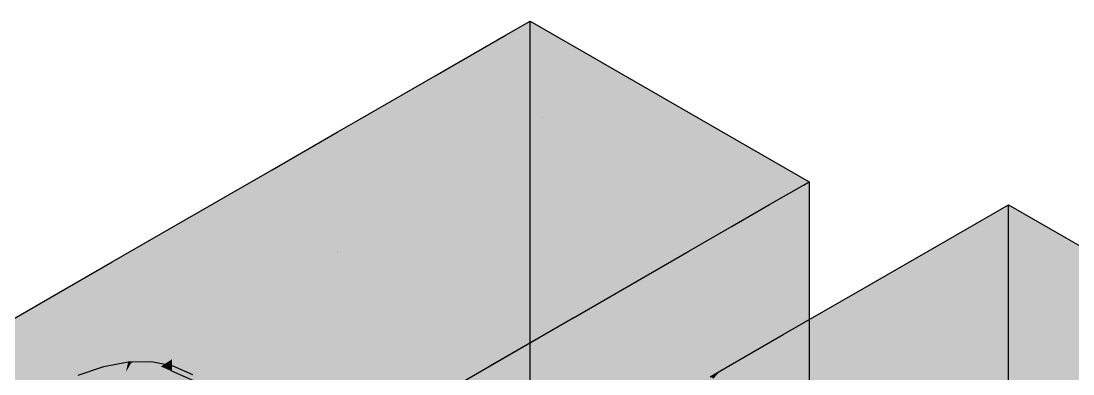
# Model space of a CAD drawing. Extents: x 0 to 297, y 0 to 210.
# Drawn here: x 206.05 to 224.72, y 168.01 to 174.28 of the extents above; entities that cross this region are included whole.
import ezdxf

# ---------------------------------------------------------------- set-up
doc = ezdxf.new("R2010")
doc.units = 0
doc.layers.add('SOMBRA', color=8, linetype='CONTINUOUS')
doc.layers.add('VISIBLE', color=7, linetype='CONTINUOUS')

msp = doc.modelspace()

# ---------------------------------------------------------------- linework, layer by layer
at = {"layer": 'SOMBRA', "color": 253}
for points in [[(214.66, 174.0336), (215.0858, 174.2794), (215.0858, 172.4186)], [(216.2283, 171.759), (215.0858, 172.4186), (215.0858, 174.2794)], [(216.2283, 171.759), (215.0858, 174.2794), (216.2283, 173.6198)], [(213.4002, 173.3063), (214.66, 174.0336), (214.66, 172.1406)], [(214.66, 174.0336), (215.0858, 172.4186), (214.66, 172.1406)], [(218.7835, 170.2838), (216.2283, 171.759), (216.2283, 173.6198)], [(218.7835, 170.2838), (216.2283, 173.6198), (218.7835, 172.1446)], [(212.0376, 172.5195), (213.4002, 173.3063), (213.4002, 171.3179)], [(213.4002, 173.3063), (214.66, 172.1406), (213.4002, 171.3179)], [(211.6613, 172.3023), (212.0376, 172.5195), (212.0376, 170.428)], [(212.0376, 172.5195), (213.4002, 171.3179), (212.0376, 170.428)], [(210.5104, 171.6378), (211.6613, 172.3023), (211.6613, 170.1823)], [(211.6613, 172.3023), (212.0376, 170.428), (211.6613, 170.1823)], [(214.66, 172.1406), (215.0858, 172.4186), (215.0858, 171.8104)], [(216.2283, 171.1508), (215.0858, 171.8104), (215.0858, 172.4186)], [(216.2283, 171.1508), (215.0858, 172.4186), (216.2283, 171.759)], [(214.66, 172.1406), (214.66, 171.004), (213.4002, 168.6179)], [(214.66, 172.1406), (213.4002, 168.6179), (213.4002, 169.9706)], [(214.66, 172.1406), (213.4002, 169.9706), (214.2156, 171.8503)], [(214.66, 172.1406), (215.0858, 171.8104), (214.66, 171.004)], [(218.7835, 170.2838), (218.7835, 172.1446), (220.0355, 171.4217)], [(213.4002, 171.3179), (214.2156, 171.8503), (213.4002, 169.9706)], [(214.66, 171.004), (215.0858, 171.8104), (215.0858, 170.2056)], [(216.2283, 169.546), (215.0858, 170.2056), (215.0858, 171.8104)], [(216.2283, 169.546), (215.0858, 171.8104), (216.2283, 171.1508)], [(218.7835, 169.6755), (216.2283, 171.1508), (216.2283, 171.759)], [(218.7835, 169.6755), (216.2283, 171.759), (218.7835, 170.2838)], [(208.7313, 170.6106), (210.5104, 171.6378), (210.5104, 169.4308)], [(210.5104, 171.6378), (211.6613, 170.1823), (210.5104, 169.4308)], [(212.0376, 167.8522), (213.4002, 171.3179), (213.4002, 169.9706)], [(212.0376, 167.8522), (213.1744, 171.1704), (213.4002, 171.3179)], [(218.7835, 170.2838), (220.0355, 171.4217), (220.0355, 169.5609)], [(212.0376, 169.4038), (213.1744, 171.1704), (212.0376, 167.8522)], [(212.0376, 169.4038), (212.3455, 170.6291), (213.1744, 171.1704)], [(218.7835, 168.0707), (216.2283, 169.546), (216.2283, 171.1508)], [(218.7835, 168.0707), (216.2283, 171.1508), (218.7835, 169.6755)], [(213.4002, 168.6179), (214.66, 171.004), (214.66, 169.5287)], [(214.66, 171.004), (215.0858, 170.2056), (214.66, 169.5287)], [(222.6878, 170.5035), (223.5711, 171.0134), (223.5711, 169.7948)], [(224.6016, 169.1999), (223.5711, 169.7948), (223.5711, 171.0134)], [(224.6016, 169.1999), (223.5711, 171.0134), (224.6016, 170.4185)], [(207.6729, 169.9996), (208.7313, 170.6106), (208.7313, 168.2689)], [(208.7313, 170.6106), (210.5104, 169.4308), (208.7313, 168.2689)], [(212.0376, 170.428), (212.3455, 170.6291), (212.0376, 169.4038)], [(211.6613, 170.1624), (212.0376, 170.428), (212.0376, 169.4038)], [(211.6613, 170.1624), (211.6648, 170.1846), (212.0376, 170.428)], [(221.0156, 169.538), (222.6878, 170.5035), (222.6878, 169.218)], [(222.6878, 170.5035), (223.5711, 169.7948), (222.6878, 169.218)], [(225.5809, 168.6344), (224.6016, 169.1999), (224.6016, 170.4185)], [(225.5809, 168.6344), (224.6016, 170.4185), (225.5809, 169.853)], [(211.6613, 170.1823), (211.6648, 170.1846), (211.6613, 170.1624)], [(214.66, 169.5287), (215.0858, 170.2056), (215.0858, 168.8492)], [(216.2283, 168.1896), (215.0858, 168.8492), (215.0858, 170.2056)], [(216.2283, 168.1896), (215.0858, 170.2056), (216.2283, 169.546)], [(218.7835, 169.6755), (218.7835, 170.2838), (220.0355, 169.5609)], [(206.5648, 169.3598), (207.6729, 169.9996), (207.6729, 167.5778)], [(207.6729, 169.9996), (208.7313, 168.2689), (207.6729, 167.5778)], [(211.6613, 170.1624), (211.6613, 167.9065), (210.7227, 164.1718)], [(211.0911, 169.81), (211.6613, 170.1624), (210.8129, 164.7476)], [(211.0911, 169.81), (211.6613, 170.1823), (211.6613, 170.1624)], [(211.6613, 170.1624), (212.0376, 169.4038), (211.6613, 167.9065)], [(210.5973, 169.4875), (211.0911, 169.81), (210.8431, 165.298)], [(213.4002, 168.6179), (212.0376, 166.829), (213.4002, 169.9706)], [(212.0376, 167.8522), (213.4002, 169.9706), (212.0376, 166.829)], [(218.7835, 168.0707), (218.7835, 169.6755), (220.0355, 168.9526)], [(218.7835, 169.6755), (220.0355, 169.5609), (220.0355, 168.9526)], [(222.6878, 169.218), (223.5711, 169.7948), (223.5711, 167.3331)], [(224.6016, 166.7381), (223.5711, 167.3331), (223.5711, 169.7948)], [(224.6016, 166.7381), (223.5711, 169.7948), (224.6016, 169.1999)], [(210.5104, 167.3946), (210.5973, 169.4875), (210.8129, 165.8134)], [(210.5104, 167.3946), (210.5104, 169.4308), (210.5973, 169.4875)], [(213.4002, 167.5256), (214.66, 169.5287), (214.66, 168.275)], [(213.4002, 168.6179), (214.66, 169.5287), (213.4002, 167.5256)], [(214.66, 169.5287), (215.0858, 168.8492), (214.66, 168.275)], [(218.7835, 166.7144), (216.2283, 168.1896), (216.2283, 169.546)], [(218.7835, 166.7144), (216.2283, 169.546), (218.7835, 168.0707)], [(219.5768, 168.7073), (221.0156, 169.538), (221.0156, 168.126)], [(221.0156, 169.538), (222.6878, 169.218), (221.0156, 168.126)], [(204.9471, 168.4259), (206.5648, 169.3598), (206.5648, 166.8541)], [(206.5648, 169.3598), (207.6729, 167.5778), (206.5648, 166.8541)], [(210.5104, 167.3946), (210.1642, 169.2046), (210.5104, 169.4308)], [(211.6613, 167.9065), (212.0376, 169.4038), (212.0376, 167.8522)], [(210.5104, 166.8845), (209.7782, 168.9526), (210.1642, 169.2046)], [(210.5104, 166.8845), (210.1642, 169.2046), (210.5104, 167.3946)], [(221.0156, 168.126), (222.6878, 169.218), (222.6878, 166.89)], [(222.6878, 169.218), (223.5711, 167.3331), (222.6878, 166.89)], [(225.5809, 166.1727), (224.6016, 166.7381), (224.6016, 169.1999)], [(225.5809, 166.1727), (224.6016, 169.1999), (225.5809, 168.6344)], [(210.5104, 166.8171), (209.4291, 168.7246), (209.7782, 168.9526)], [(210.5104, 166.8171), (209.7782, 168.9526), (210.5104, 166.8845)], [(218.7835, 168.0707), (220.0355, 168.9526), (220.0355, 167.3479)], [(209.1094, 168.5158), (209.4291, 168.7246), (210.3695, 167.0657)], [(214.66, 168.275), (215.0858, 168.8492), (215.0858, 167.6345)], [(216.2283, 166.9748), (215.0858, 167.6345), (215.0858, 168.8492)], [(216.2283, 166.9748), (215.0858, 168.8492), (216.2283, 168.1896)], [(218.4515, 168.0577), (219.5768, 168.7073), (219.5768, 167.1864)], [(219.5768, 168.7073), (221.0156, 168.126), (219.5768, 167.1864)], [(208.8129, 168.3222), (209.1094, 168.5158), (210.1125, 167.3614)], [(212.0376, 166.037), (213.4002, 168.6179), (213.4002, 167.5256)], [(213.4002, 168.6179), (212.0376, 166.037), (212.0376, 166.829)], [(204.9471, 168.4259), (206.5648, 166.8541), (204.9471, 165.7977)], [(208.7313, 168.0554), (208.8129, 168.3222), (209.8076, 167.5868)], [(208.7313, 168.0554), (208.7313, 168.2689), (208.8129, 168.3222)], [(207.5156, 168.1367), (207.5517, 166.8658), (206.6005, 163.665)], [(207.062, 167.979), (207.5156, 168.1367), (206.6005, 163.665)], [(207.5156, 168.1367), (207.5517, 168.1434), (207.5517, 166.8658)], [(207.5517, 166.8658), (208.0241, 168.2184), (208.0241, 167.334)], [(207.5517, 166.8658), (207.9535, 168.2178), (208.0241, 168.2184)], [(207.5517, 168.1434), (207.9535, 168.2178), (207.5517, 166.8658)], [(208.0241, 167.334), (208.3683, 168.2211), (208.7528, 168.1464)], [(208.0241, 168.2184), (208.3683, 168.2211), (208.0241, 167.334)], [(208.0241, 166.6291), (208.7528, 168.1464), (209.1005, 167.9951)], [(208.0241, 167.334), (208.7528, 168.1464), (208.0241, 166.6291)], [(208.7313, 167.8797), (208.2719, 167.9689), (208.5351, 168.1408)], [(208.7313, 168.0554), (208.5351, 168.1408), (208.7313, 168.2689)], [(208.7313, 167.8797), (208.5351, 168.1408), (208.7313, 168.0554)], [(213.4002, 166.5756), (214.66, 168.275), (214.66, 167.1462)], [(213.4002, 167.5256), (214.66, 168.275), (213.4002, 166.5756)], [(214.66, 168.275), (215.0858, 167.6345), (214.66, 167.1462)], [(218.7835, 165.4996), (216.2283, 166.9748), (216.2283, 168.1896)], [(218.7835, 165.4996), (216.2283, 168.1896), (218.7835, 166.7144)], [(208.7313, 167.8797), (208.7313, 168.0554), (209.4599, 167.7382)], [(218.4515, 168.0577), (218.4515, 166.4516), (218.2784, 166.3385)], [(218.4515, 168.0577), (218.2784, 166.3385), (218.2784, 167.957)], [(218.4515, 168.0577), (218.2784, 167.957), (218.2816, 167.9596)], [(218.4515, 168.0577), (219.5768, 167.1864), (218.4515, 166.4516)], [(218.7835, 166.7144), (218.7835, 168.0707), (220.0355, 167.3479)], [(219.5768, 167.1864), (221.0156, 168.126), (221.0156, 166.0511)], [(221.0156, 168.126), (222.6878, 166.89), (221.0156, 166.0511)]]:
    msp.add_solid(points, dxfattribs=at)
at = {"layer": 'SOMBRA', "color": 254}
for points in [[(215.1576, 173.7817), (215.0858, 174.2794), (214.66, 174.0336)], [(216.0016, 173.3544), (215.0858, 174.2794), (215.1576, 173.7817)], [(216.0016, 173.3544), (216.2283, 173.6198), (215.0858, 174.2794)], [(215.326, 172.5634), (214.66, 174.0336), (213.4002, 173.3063)], [(215.326, 172.5634), (215.1576, 173.7817), (214.66, 174.0336)], [(216.0016, 173.3544), (215.1576, 173.7817), (215.3324, 172.5709)], [(215.326, 172.5634), (215.3324, 172.5709), (215.1576, 173.7817)], [(216.0016, 173.3544), (218.7835, 172.1446), (216.2283, 173.6198)], [(214.6526, 171.775), (213.4002, 173.3063), (212.0376, 172.5195)], [(214.6526, 171.775), (215.326, 172.5634), (213.4002, 173.3063)], [(218.0514, 171.512), (216.0016, 173.3544), (215.3324, 172.5709)], [(216.0016, 173.3544), (218.6385, 172.0193), (218.7835, 172.1446)], [(218.0514, 171.512), (218.6385, 172.0193), (216.0016, 173.3544)], [(211.1921, 171.5042), (212.0376, 172.5195), (211.6613, 172.3023)], [(211.1921, 171.5042), (214.6526, 171.775), (212.0376, 172.5195)], [(214.6526, 171.775), (215.3339, 172.5603), (215.326, 172.5634)], [(214.6526, 171.775), (215.4813, 171.539), (215.3339, 172.5603)], [(215.326, 172.5634), (215.3339, 172.5603), (215.3324, 172.5709)], [(218.0514, 171.512), (215.3324, 172.5709), (215.3339, 172.5603)], [(217.438, 170.982), (215.3339, 172.5603), (215.4813, 171.539)], [(217.438, 170.982), (218.0514, 171.512), (215.3339, 172.5603)], [(211.1921, 171.5042), (211.6613, 172.3023), (210.5104, 171.6378)], [(218.6385, 172.0193), (220.0355, 171.4217), (218.7835, 172.1446)], [(218.0514, 171.512), (219.9342, 171.3632), (218.6385, 172.0193)], [(218.6385, 172.0193), (219.9342, 171.3632), (220.0355, 171.4217)], [(211.1921, 171.5042), (213.9582, 170.9621), (214.6526, 171.775)], [(213.9582, 170.9621), (215.4813, 171.539), (214.6526, 171.775)], [(210.5443, 170.4024), (210.5104, 171.6378), (208.7313, 170.6106)], [(210.5443, 170.4024), (211.1921, 171.5042), (210.5104, 171.6378)], [(210.5443, 170.4024), (213.9582, 170.9621), (211.1921, 171.5042)], [(213.9582, 170.9621), (215.6114, 170.6381), (215.4813, 171.539)], [(216.7759, 170.4099), (217.438, 170.982), (215.4813, 171.539)], [(216.7759, 170.4099), (215.4813, 171.539), (215.6114, 170.6381)], [(217.438, 170.982), (219.3345, 171.017), (218.0514, 171.512)], [(218.0514, 171.512), (219.3345, 171.017), (219.9342, 171.3632)], [(210.5443, 170.4024), (213.2179, 170.0954), (213.9582, 170.9621)], [(213.2179, 170.0954), (215.6114, 170.6381), (213.9582, 170.9621)], [(216.7759, 170.4099), (218.6675, 170.6319), (217.438, 170.982)], [(217.438, 170.982), (218.6675, 170.6319), (219.3345, 171.017)], [(222.8096, 169.4307), (223.5711, 171.0134), (222.6878, 170.5035)], [(224.4239, 168.8533), (223.5711, 171.0134), (222.8096, 169.4307)], [(224.4239, 168.8533), (224.6016, 170.4185), (223.5711, 171.0134)], [(207.4411, 169.3266), (210.5443, 170.4024), (208.7313, 170.6106)], [(207.4411, 169.3266), (208.7313, 170.6106), (207.6729, 169.9996)], [(213.2179, 170.0954), (215.7314, 169.8067), (215.6114, 170.6381)], [(216.0372, 169.7716), (216.7759, 170.4099), (215.6114, 170.6381)], [(216.0372, 169.7716), (215.6114, 170.6381), (215.7314, 169.8067)], [(216.7759, 170.4099), (217.9011, 170.1894), (218.6675, 170.6319)], [(207.4411, 169.3266), (209.858, 169.2352), (210.5443, 170.4024)], [(209.858, 169.2352), (213.2179, 170.0954), (210.5443, 170.4024)], [(216.0372, 169.7716), (217.9011, 170.1894), (216.7759, 170.4099)], [(221.7857, 167.3027), (222.6878, 170.5035), (221.0156, 169.538)], [(221.7857, 167.3027), (222.8096, 169.4307), (222.6878, 170.5035)], [(225.5809, 169.853), (224.6016, 170.4185), (224.4239, 168.8533)], [(216.0372, 169.7716), (216.9883, 169.6624), (217.9011, 170.1894)], [(207.4411, 169.3266), (207.6729, 169.9996), (206.5648, 169.3598)], [(209.858, 169.2352), (212.401, 169.139), (213.2179, 170.0954)], [(212.401, 169.139), (215.7314, 169.8067), (213.2179, 170.0954)], [(224.5661, 164.8314), (225.5809, 169.853), (224.4239, 168.8533)], [(224.5661, 164.8314), (226.1775, 169.5086), (225.5809, 169.853)], [(212.401, 169.139), (215.7698, 169.5405), (215.7314, 169.8067)], [(216.0372, 169.7716), (215.7314, 169.8067), (215.7698, 169.5405)], [(215.8553, 169.0082), (216.0372, 169.7716), (215.7698, 169.5405)], [(215.8553, 169.0082), (216.9883, 169.6624), (216.0372, 169.7716)], [(212.401, 169.139), (215.1832, 169.0337), (215.7698, 169.5405)], [(215.1832, 169.0337), (215.8466, 169.0086), (215.7698, 169.5405)], [(215.8553, 169.0082), (215.7698, 169.5405), (215.8466, 169.0086)], [(221.7857, 167.3027), (221.0156, 169.538), (219.5768, 168.7073)], [(225.5147, 165.4559), (226.1775, 169.5086), (224.5661, 164.8314)], [(204.8755, 167.7947), (207.4411, 169.3266), (206.5648, 169.3598)], [(204.8755, 167.7947), (206.5648, 169.3598), (204.9471, 168.4259)], [(204.8755, 167.7947), (206.9402, 167.8729), (207.4411, 169.3266)], [(206.9402, 167.8729), (209.858, 169.2352), (207.4411, 169.3266)], [(223.0135, 167.6346), (222.8096, 169.4307), (221.7857, 167.3027)], [(224.4239, 168.8533), (222.8096, 169.4307), (223.0135, 167.6346)], [(206.9402, 167.8729), (209.1052, 167.9548), (209.858, 169.2352)], [(209.1052, 167.9548), (212.401, 169.139), (209.858, 169.2352)], [(209.1052, 167.9548), (211.4658, 168.0441), (212.401, 169.139)], [(211.4658, 168.0441), (215.1832, 169.0337), (212.401, 169.139)], [(211.4658, 168.0441), (214.1558, 168.1459), (215.1832, 169.0337)], [(214.1558, 168.1459), (215.8466, 169.0086), (215.1832, 169.0337)], [(214.1558, 168.1459), (215.8473, 169.0036), (215.8466, 169.0086)], [(214.1558, 168.1459), (214.3762, 168.1542), (215.8473, 169.0036)], [(215.8553, 169.0082), (215.8466, 169.0086), (215.8473, 169.0036)], [(219.5768, 168.7073), (218.4515, 168.0577), (218.3393, 167.9263)], [(219.5768, 168.7073), (218.3393, 167.9263), (220.908, 166.4432)], [(221.7857, 167.3027), (219.5768, 168.7073), (220.908, 166.4432)], [(224.4239, 168.8533), (223.0135, 167.6346), (223.3059, 165.0588)], [(224.4239, 168.8533), (223.3059, 165.0588), (223.9508, 164.6864)], [(224.5661, 164.8314), (224.4239, 168.8533), (223.9508, 164.6864)], [(207.8527, 167.9347), (207.5156, 168.1367), (207.062, 167.979)], [(207.9157, 168.0444), (207.5517, 168.1434), (207.5156, 168.1367)], [(207.9157, 168.0444), (207.5156, 168.1367), (207.8553, 167.9405)], [(207.8553, 167.9405), (207.5156, 168.1367), (207.8527, 167.9347)], [(207.9157, 168.0444), (207.9535, 168.2178), (207.5517, 168.1434)], [(207.9157, 168.0444), (208.0003, 168.19), (207.9535, 168.2178)], [(207.9157, 168.0444), (208.5227, 167.8794), (208.0003, 168.19)], [(208.0241, 168.2184), (207.9535, 168.2178), (208.0007, 168.1906)], [(208.0007, 168.1906), (207.9535, 168.2178), (208.0003, 168.19)], [(208.5548, 167.8707), (208.0007, 168.1906), (208.0003, 168.19)], [(208.5548, 167.8707), (208.0003, 168.19), (208.5227, 167.8794)], [(208.3683, 168.2211), (208.0241, 168.2184), (208.0007, 168.1906)], [(208.3683, 168.2211), (208.0007, 168.1906), (208.5548, 167.8707)], [(208.7528, 168.1464), (208.3683, 168.2211), (209.0754, 167.8129)], [(209.0754, 167.8129), (208.3683, 168.2211), (209.0606, 167.8128)], [(208.3683, 168.2211), (208.7313, 167.8101), (209.0606, 167.8128)], [(208.3683, 168.2211), (208.5548, 167.8707), (208.7313, 167.8101)], [(209.1005, 167.9951), (208.7528, 168.1464), (209.4599, 167.7382)], [(209.4599, 167.7382), (208.7528, 168.1464), (209.4462, 167.7409)], [(208.7528, 168.1464), (209.0754, 167.8129), (209.4462, 167.7409)], [(210.3506, 166.7385), (214.1558, 168.1459), (211.4658, 168.0441)], [(210.3506, 166.7385), (213.741, 167.7875), (214.1558, 168.1459)], [(213.741, 167.7875), (214.3762, 168.1542), (214.1558, 168.1459)], [(208.5227, 167.8794), (207.9157, 168.0444), (207.8553, 167.9405)], [(208.2481, 166.497), (211.4658, 168.0441), (209.1052, 167.9548)], [(208.2481, 166.497), (210.3506, 166.7385), (211.4658, 168.0441)], [(218.4515, 168.0577), (218.2816, 167.9596), (218.3393, 167.9263)]]:
    msp.add_solid(points, dxfattribs=at)
at = {"layer": 'SOMBRA', "color": 252}
for points in [[(219.9342, 171.3632), (219.3345, 169.1031), (219.9342, 169.4947)], [(219.9342, 171.3632), (219.3345, 171.017), (219.3345, 169.1031)], [(220.0355, 171.4217), (219.9342, 169.4947), (220.0355, 169.5609)], [(220.0355, 171.4217), (219.9342, 171.3632), (219.9342, 169.4947)], [(219.3345, 171.017), (218.6675, 168.6675), (219.3345, 169.1031)], [(219.3345, 171.017), (218.6675, 170.6319), (218.6675, 168.6675)], [(218.6675, 170.6319), (217.9011, 168.167), (218.6675, 168.6675)], [(218.6675, 170.6319), (217.9011, 170.1894), (217.9011, 168.167)], [(217.9011, 170.1894), (216.9883, 167.571), (217.9011, 168.167)], [(217.9011, 170.1894), (216.9883, 169.6624), (216.9883, 167.571)], [(216.9883, 169.6624), (215.8553, 166.8311), (216.9883, 167.571)], [(216.9883, 169.6624), (215.8553, 169.0082), (215.8553, 166.8311)], [(219.3345, 167.625), (219.9342, 168.7608), (219.9342, 169.4947)], [(219.3345, 167.625), (219.9342, 169.4947), (219.3345, 169.1031)], [(219.9342, 168.7608), (220.0355, 168.9526), (220.0355, 169.5609)], [(219.9342, 168.7608), (220.0355, 169.5609), (219.9342, 169.4947)], [(218.6675, 167.845), (219.3345, 167.625), (219.3345, 169.1031)], [(218.6675, 167.845), (219.3345, 169.1031), (219.1653, 168.9926)], [(215.8553, 169.0082), (214.3762, 165.8651), (215.8553, 166.8311)], [(215.8553, 169.0082), (214.3762, 168.1542), (214.3762, 165.8651)], [(218.6675, 167.845), (219.1653, 168.9926), (218.6675, 168.6675)], [(219.9342, 168.7608), (220.0355, 167.3479), (220.0355, 168.9526)], [(219.9342, 168.7608), (219.3345, 166.2333), (219.9342, 167.1868)], [(219.9342, 168.7608), (219.3345, 167.625), (219.3345, 166.2333)], [(219.9342, 168.7608), (219.9342, 167.1868), (220.0355, 167.3479)], [(217.9011, 167.6617), (218.6675, 167.845), (218.6675, 168.6675)], [(217.9011, 167.6617), (218.6675, 168.6675), (218.1241, 168.3127)], [(214.3762, 168.1542), (213.741, 165.4503), (214.3762, 165.8651)], [(214.3762, 168.1542), (213.741, 167.7875), (213.741, 165.4503)], [(216.9883, 166.5501), (217.9011, 167.6617), (217.9011, 168.167)], [(216.9883, 166.5501), (217.9011, 168.167), (217.2953, 167.7714)], [(217.9011, 167.6617), (218.1241, 168.3127), (217.9011, 168.167)]]:
    msp.add_solid(points, dxfattribs=at)
at = {"layer": 'VISIBLE'}
for p, q in [((214.66, 174.0336), (215.0858, 174.2794)), ((215.0858, 172.4186), (215.0858, 174.2794)), ((215.0858, 174.2794), (216.2283, 173.6198)), ((213.4002, 173.3063), (214.66, 174.0336)), ((216.2283, 173.6198), (218.7835, 172.1446)), ((212.0376, 172.5195), (213.4002, 173.3063)), ((211.6613, 172.3023), (212.0376, 172.5195)), ((210.5104, 171.6378), (211.6613, 172.3023)), ((215.0858, 171.8104), (215.0858, 172.4186)), ((218.7835, 172.1446), (220.0355, 171.4217)), ((215.0858, 170.2056), (215.0858, 171.8104)), ((208.7313, 170.6106), (210.5104, 171.6378)), ((219.3345, 171.017), (219.9342, 171.3632)), ((219.9342, 171.3632), (220.0355, 171.4217)), ((220.0355, 171.4217), (220.0355, 169.5609)), ((218.6675, 170.6319), (219.3345, 171.017)), ((222.6878, 170.5035), (223.5711, 171.0134)), ((223.5711, 169.7948), (223.5711, 171.0134)), ((223.5711, 171.0134), (224.6016, 170.4185)), ((207.6729, 169.9996), (208.7313, 170.6106)), ((217.9011, 170.1894), (218.6675, 170.6319)), ((221.0156, 169.538), (222.6878, 170.5035)), ((224.6016, 170.4185), (225.5809, 169.853)), ((215.0858, 168.8492), (215.0858, 170.2056)), ((216.9883, 169.6624), (217.9011, 170.1894)), ((206.5648, 169.3598), (207.6729, 169.9996)), ((215.8553, 169.0082), (216.9883, 169.6624)), ((223.5711, 167.3331), (223.5711, 169.7948)), ((219.5768, 168.7073), (221.0156, 169.538)), ((220.0355, 169.5609), (220.0355, 168.9526)), ((204.9471, 168.4259), (206.5648, 169.3598)), ((215.8553, 169.0082), (214.3762, 168.1542)), ((214.3762, 168.1542), (215.8473, 169.0036)), ((215.8473, 169.0036), (215.8553, 169.0082)), ((220.0355, 168.9526), (220.0355, 167.3479)), ((215.0858, 167.6345), (215.0858, 168.8492)), ((218.4515, 168.0577), (219.5768, 168.7073)), ((207.5156, 168.1367), (207.062, 167.979)), ((207.5517, 168.1434), (207.5156, 168.1367)), ((207.9535, 168.2178), (207.5517, 168.1434)), ((208.0241, 168.2184), (207.9535, 168.2178)), ((208.3683, 168.2211), (208.0241, 168.2184)), ((208.7528, 168.1464), (208.3683, 168.2211)), ((209.1005, 167.9951), (208.7528, 168.1464)), ((213.741, 167.7875), (214.3762, 168.1542)), ((209.8076, 167.5868), (208.7313, 168.0554)), ((218.2816, 167.9596), (218.4515, 168.0577))]:
    msp.add_line(p, q, dxfattribs=at)

doc.saveas('drawing.dxf')
